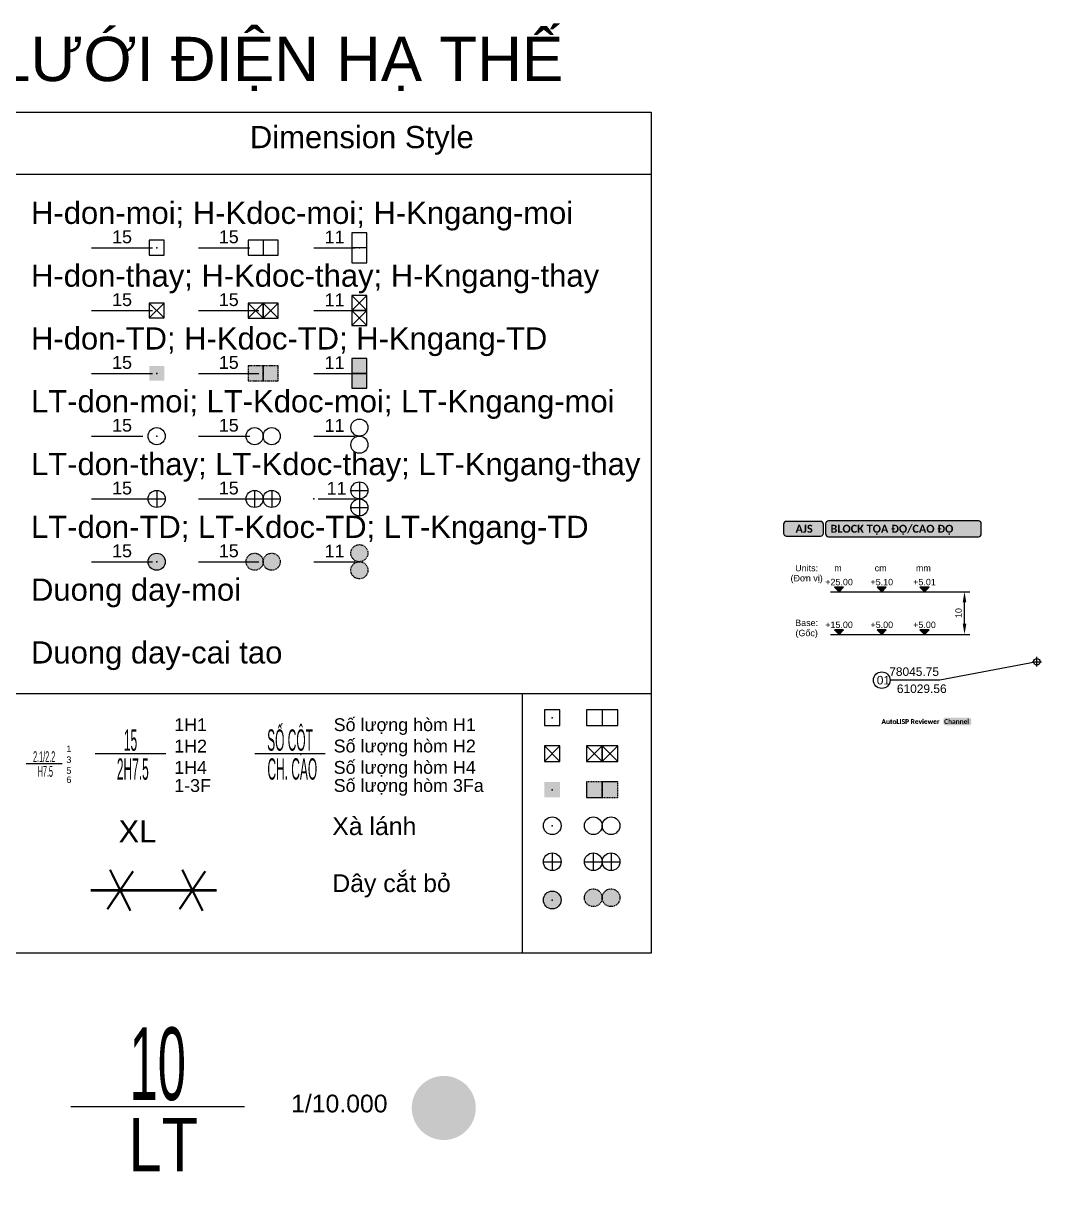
# Model space of a CAD drawing. Header units: feet. Extents: x 74374 to 92081, y 43964 to 65389.
# Drawn here: x 77808.5 to 78046.9, y 60905 to 61179 of the extents above; entities that cross this region are included whole.
import ezdxf
from ezdxf.enums import TextEntityAlignment as Align

# ---------------------------------------------------------------- set-up
doc = ezdxf.new("R2010")
doc.units = ezdxf.units.FT
doc.header["$MEASUREMENT"] = 0
doc.set_wipeout_variables(frame=1)
doc.linetypes.add('ACAD_ISO02W100', pattern=[15, 12, -3])
doc.linetypes.add('DASHED2', pattern=[0.375, 0.25, -0.125])
for name, color, linetype in [('Border', 6, 'Continuous'), ('CDien', 2, 'Continuous'), ('DZ-HaApCu', 1, 'Continuous'), ('Ha ap - cai tao', 1, 'DASHED2'), ('Ha ap - XD Moi', 6, 'Continuous'), ('Ha The Moi', 1, 'Continuous'), ('Layer 11', 7, 'Continuous'), ('Note', 4, 'Continuous'), ('Number', 4, 'Continuous'), ('So cto', 6, 'Continuous'), ('STT', 4, 'Continuous')]:
    doc.layers.add(name, color=color, linetype=linetype)
doc.layers.add('Level 16', color=18, linetype='Continuous', lineweight=0)
doc.layers.add('Level 16 (Construction)', color=18, linetype='Continuous', lineweight=0)
doc.styles.add('2', font='VnArialH.TTF')
doc.styles.add('Arial 3', font='VnArial.TTF', dxfattribs={"height": 3})
doc.styles.add('MtXpl_Calibri', font='calibrib.ttf')
doc.styles.add('Note_COT', font='VnArialH.TTF')
doc.styles.get("Standard").update_dxf_attribs({"font": 'arial.ttf'})
doc.styles.add('TENCOT', font='VnArialH.TTF')
doc.dimstyles.new('ISO-25', dxfattribs={"dimtxt": 2.5, "dimasz": 2.5, "dimexe": 1.25, "dimexo": 0.625, "dimtad": 1, "dimtxsty": 'Standard', "dimcen": 2.5, "dimadec": 0, "dimazin": 0, "dimtfac": 1, "dimtmove": 0, "dimatfit": 3, "dimfxl": 1, "dimarcsym": 0})

# ---------------------------------------------------------------- blocks, each defined once
blk = doc.blocks.new('H-don-moi')
at = {"layer": 'DZ-HaApCu'}
for p, q in [((1.75, 1.75), (-1.75, 1.75)), ((-1.75, 1.75), (-1.75, -1.75)), ((1.75, -1.75), (1.75, 1.75)), ((-1.75, -1.75), (1.75, -1.75))]:
    blk.add_line(p, q, dxfattribs=at)
blk.add_point((0, 0), dxfattribs=at)
blk = doc.blocks.new('H-Kdoc-moi')
at = {"layer": 'DZ-HaApCu'}
for p, q in [((0, 1.75), (-3.5, 1.75)), ((-3.5, 1.75), (-3.5, -1.75)), ((3.5, 1.75), (0, 1.75)), ((0, 1.75), (0, -1.75)), ((3.5, -1.75), (3.5, 1.75)), ((-3.5, -1.75), (0, -1.75)), ((0, -1.75), (3.5, -1.75))]:
    blk.add_line(p, q, dxfattribs=at)
blk = doc.blocks.new('H-don-thay')
at = {"layer": 'Ha ap - cai tao', "linetype": 'ByBlock'}
blk.add_lwpolyline([(-1.75, -1.74), (1.75, -1.74), (1.75, 1.76), (-1.75, 1.76)], close=True, dxfattribs=at)
for points in [[(-1.75, 1.76), (1.75, -1.74)], [(-1.75, -1.74), (1.75, 1.76)]]:
    blk.add_lwpolyline(points, dxfattribs=at)
blk.add_circle((0, 0.01), 0.00627, dxfattribs=at)
blk = doc.blocks.new('H-don-TD')
at = {"layer": 'Ha ap - cai tao'}
blk.add_hatch(color=256, dxfattribs=at).paths.add_polyline_path([(-1.75, 1.75), (-1.75, -1.75), (1.75, -1.75), (1.75, 1.75)])
at = {"layer": 'Ha ap - XD Moi'}
blk.add_point((0, 0), dxfattribs=at)
blk = doc.blocks.new('H-Kdoc-thay')
at = {"layer": 'Ha ap - cai tao', "linetype": 'ByBlock'}
for points in [[(0, -1.75), (0, 1.75), (-3.5, 1.75), (-3.5, -1.75)], [(-3.5, -1.75), (0, -1.75), (0, 1.75), (-3.5, 1.75)], [(3.5, -1.75), (3.5, 1.75), (0, 1.75), (0, -1.75)], [(3.5, -1.75), (3.5, 1.75), (0, 1.75), (0, -1.75)], [(0, -1.75), (3.5, -1.75), (3.5, 1.75), (0, 1.75)]]:
    blk.add_lwpolyline(points, close=True, dxfattribs=at)
for points in [[(-3.5, 1.75), (0, -1.75)], [(-3.5, -1.75), (0, 1.75)], [(0, 1.75), (3.5, -1.75)], [(0, -1.75), (3.5, 1.75)]]:
    blk.add_lwpolyline(points, dxfattribs=at)
for centre in [(-1.75, 0), (-1.75, 0), (1.75, 0), (1.75, 0), (1.75, 0)]:
    blk.add_circle(centre, 0.00627, dxfattribs=at)
blk = doc.blocks.new('H-Kdoc-TD')
at = {"layer": 'Ha ap - cai tao'}
h = blk.add_hatch(color=256, dxfattribs=at)
edge = h.paths.add_edge_path()
edge.add_line((-1.8, 4.2), (1.7, 4.2))
edge = h.paths.add_edge_path()
edge.add_line((1.7, 4.2), (1.7, 7.7))
edge = h.paths.add_edge_path()
edge.add_line((1.7, 7.7), (-1.8, 7.7))
edge = h.paths.add_edge_path()
edge.add_line((-1.8, 7.7), (-1.8, 4.2))
h.paths.add_polyline_path([(0, 1.75), (0, -1.75)], flags=17)
h.paths.add_polyline_path([(0, 1.75), (0, -1.75), (3.5, -1.75), (3.5, 1.75)], flags=17)
h.paths.add_polyline_path([(3.5, 1.75), (0, 1.75), (0, -1.75), (3.5, -1.75)])
edge = h.paths.add_edge_path()
edge.add_line((-3.5, 1.75), (-3.5, -1.75))
edge.add_line((0, 1.75), (-3.5, 1.75))
edge.add_line((-3.5, -1.75), (0, -1.75))
h = blk.add_hatch(color=256, dxfattribs=at)
h.paths.add_polyline_path([(-3.5, -1.75), (0, -1.75), (0, 1.75), (-3.5, 1.75)])
h.paths.add_polyline_path([(0, -1.75), (3.5, -1.75), (3.5, 1.75), (0, 1.75)])
for p, q in [((0, 1.75), (-3.5, 1.75)), ((-3.5, 1.75), (-3.5, -1.75)), ((0, -1.75), (0, 1.75)), ((3.5, 1.75), (0, 1.75)), ((0, 1.75), (0, -1.75)), ((3.5, -1.75), (3.5, 1.75)), ((-3.5, -1.75), (0, -1.75)), ((0, -1.75), (3.5, -1.75))]:
    blk.add_line(p, q, dxfattribs=at)
blk.add_point((0, 0), dxfattribs=at)
blk = doc.blocks.new('LT-don-moi')
at = {"layer": 'DZ-HaApCu', "linetype": 'Continuous'}
blk.add_circle((0, 0), 2, dxfattribs=at)
at = {"layer": 'Ha ap - cai tao', "linetype": 'Continuous'}
blk.add_point((0, 0), dxfattribs=at)
blk = doc.blocks.new('LT-Kdoc-moi')
at = {"layer": 'DZ-HaApCu'}
for centre in [(-2, 0), (2, 0)]:
    blk.add_circle(centre, 2, dxfattribs=at)
blk.add_point((0, 0), dxfattribs=at)
blk = doc.blocks.new('LT-don-thay')
at = {"layer": 'Ha ap - cai tao', "linetype": 'ByBlock'}
for points in [[(-2, 0), (2, 0)], [(0, 2), (0, -2)]]:
    blk.add_lwpolyline(points, dxfattribs=at)
blk.add_circle((0, 0), 2, dxfattribs=at)
blk.add_circle((0, 0), 2, dxfattribs=at)
blk.add_point((0, 0), dxfattribs=at)
blk = doc.blocks.new('LT-Kdoc-thay')
at = {"layer": 'Ha ap - cai tao', "linetype": 'ByBlock'}
for points in [[(-4, 0), (0, 0)], [(-2, 2), (-2, -2)], [(0, 0), (4, 0)], [(2, 2), (2, -2)]]:
    blk.add_lwpolyline(points, dxfattribs=at)
for centre in [(-2, 0), (-2, 0), (-2, 0), (2, 0), (2, 0), (2, 0)]:
    blk.add_circle(centre, 2, dxfattribs=at)
for p in [(-2, 0), (2, 0)]:
    blk.add_point(p, dxfattribs=at)
at = {"layer": 'Ha ap - cai tao'}
blk.add_point((0, 0), dxfattribs=at)
blk = doc.blocks.new('LT-Kdoc-TD')
at = {"layer": 'Ha ap - cai tao'}
for points in [[(-2.92, 1.77, 1), (-1.08, -1.77, 1)], [(1.08, 1.77, 1), (2.92, -1.77, 1)]]:
    blk.add_hatch(color=256, dxfattribs=at).paths.add_polyline_path(points)
for centre in [(-2, 0), (2, 0)]:
    blk.add_circle(centre, 2, dxfattribs=at)
blk.add_point((0, 0), dxfattribs=at)
blk = doc.blocks.new('Cat bo day')
at = {"layer": 'Ha ap - cai tao', "linetype": 'ByBlock', "const_width": 0.5}
for points in [[(2.9, 4.29), (-2.9, -4.29)], [(-2.3, 4.64), (2.3, -4.64)]]:
    blk.add_lwpolyline(points, dxfattribs=at)
blk = doc.blocks.new('Block name')
at = {"layer": 'So cto'}
for tag, p in [('H1', (10.22, 5.21)), ('H2', (10.22, 0.21)), ('H3', (10.22, -4.79))]:
    blk.add_attdef(tag, p, '', height=3, dxfattribs=at)
blk.add_wipeout([(8.26, -0.03), (8.24, -0.55), (8.19, -1.07), (8.11, -1.58), (8, -2.09), (7.85, -2.58), (7.68, -3.07), (7.47, -3.55), (7.23, -4.01), (6.97, -4.46), (6.68, -4.89), (6.36, -5.3), (6.02, -5.69), (5.65, -6.05), (5.26, -6.39), (4.85, -6.71), (4.42, -7), (3.98, -7.27), (3.52, -7.5), (3.04, -7.71), (2.55, -7.89), (2.05, -8.03), (1.55, -8.14), (1.03, -8.22), (0.52, -8.27), (0, -8.29), (-0.52, -8.27), (-1.03, -8.22), (-1.55, -8.14), (-2.05, -8.03), (-2.55, -7.89), (-3.04, -7.71), (-3.52, -7.5), (-3.98, -7.27), (-4.42, -7), (-4.85, -6.71), (-5.26, -6.39), (-5.65, -6.05), (-6.02, -5.69), (-6.36, -5.3), (-6.68, -4.89), (-6.97, -4.46), (-7.23, -4.01), (-7.47, -3.55), (-7.68, -3.07), (-7.85, -2.58), (-8, -2.09), (-8.11, -1.58), (-8.19, -1.07), (-8.24, -0.55), (-8.26, -0.03), (-8.24, 0.48), (-8.19, 1), (-8.11, 1.51), (-8, 2.02), (-7.85, 2.52), (-7.68, 3.01), (-7.47, 3.48), (-7.23, 3.94), (-6.97, 4.39), (-6.68, 4.82), (-6.36, 5.23), (-6.02, 5.62), (-5.65, 5.98), (-5.26, 6.33), (-4.85, 6.65), (-4.42, 6.94), (-3.98, 7.2), (-3.52, 7.44), (-3.04, 7.64), (-2.55, 7.82), (-2.05, 7.96), (-1.55, 8.08), (-1.03, 8.16), (-0.52, 8.21), (0, 8.22), (0.52, 8.21), (1.03, 8.16), (1.55, 8.08), (2.05, 7.96), (2.55, 7.82), (3.04, 7.64), (3.52, 7.44), (3.98, 7.2), (4.42, 6.94), (4.85, 6.65), (5.26, 6.33), (5.65, 5.98), (6.02, 5.62), (6.36, 5.23), (6.68, 4.82), (6.97, 4.39), (7.23, 3.94), (7.47, 3.48), (7.68, 3.01), (7.85, 2.52), (8, 2.02), (8.11, 1.51), (8.19, 1), (8.24, 0.48)]).dxf.layer = 'STT'
at = {"layer": 'STT'}
blk.add_lwpolyline([(-8.26, 0), (8.26, 0)], dxfattribs=at)
at = {"layer": 'STT', "style": 'Note_COT', "width": 0.4}
for tag, p in [('Number', (0.01, 0.6)), ('HEIGHT', (0.54, -6.17))]:
    blk.add_attdef(tag, text='', height=5, dxfattribs=at).set_placement(p, align=Align.CENTER)
blk = doc.blocks.new('H-Kngang-moi')
at = {"layer": 'DZ-HaApCu', "linetype": 'ByBlock', "lineweight": -2}
for p, q in [((-1.75, 3.5), (-1.75, 0)), ((1.75, 3.5), (-1.75, 3.5)), ((1.75, 0), (1.75, 3.5)), ((-1.75, 0), (-1.75, -3.5)), ((1.75, 0), (-1.75, 0)), ((1.75, -3.5), (1.75, 0)), ((-1.75, -3.5), (1.75, -3.5))]:
    blk.add_line(p, q, dxfattribs=at)
at = {"layer": 'DZ-HaApCu'}
blk.add_point((0, 0), dxfattribs=at)
blk = doc.blocks.new('H-Kngang-thay')
at = {"layer": 'Ha ap - cai tao', "linetype": 'ByBlock'}
for points in [[(-1.75, 0), (1.75, 0), (1.75, 3.5), (-1.75, 3.5)], [(-1.75, 0), (1.75, 0), (1.75, 3.5), (-1.75, 3.5)], [(-1.75, -3.5), (1.75, -3.5), (1.75, 0), (-1.75, 0)], [(-1.75, -3.5), (1.75, -3.5), (1.75, 0), (-1.75, 0)]]:
    blk.add_lwpolyline(points, close=True, dxfattribs=at)
for points in [[(-1.75, 3.5), (1.75, 0)], [(-1.75, 0), (1.75, 3.5)], [(-1.75, 0), (1.75, -3.5)], [(-1.75, -3.5), (1.75, 0)]]:
    blk.add_lwpolyline(points, dxfattribs=at)
for centre in [(0, 1.75), (0, 1.75), (0, -1.75)]:
    blk.add_circle(centre, 0.00627, dxfattribs=at)
blk = doc.blocks.new('H-Kngang-TD')
at = {"layer": 'Ha ap - cai tao'}
h = blk.add_hatch(color=256, dxfattribs=at)
edge = h.paths.add_edge_path()
edge.add_line((4.2, 1.8), (4.2, -1.7))
edge = h.paths.add_edge_path()
edge.add_line((4.2, -1.7), (7.7, -1.7))
edge = h.paths.add_edge_path()
edge.add_line((7.7, -1.7), (7.7, 1.8))
edge = h.paths.add_edge_path()
edge.add_line((7.7, 1.8), (4.2, 1.8))
h.paths.add_polyline_path([(1.75, 0), (-1.75, 0)], flags=17)
h.paths.add_polyline_path([(1.75, 0), (-1.75, 0), (-1.75, -3.5), (1.75, -3.5)], flags=17)
h.paths.add_polyline_path([(1.75, -3.5), (1.75, 0), (-1.75, 0), (-1.75, -3.5)])
edge = h.paths.add_edge_path()
edge.add_line((1.75, 3.5), (-1.75, 3.5))
edge.add_line((1.75, 0), (1.75, 3.5))
edge.add_line((-1.75, 3.5), (-1.75, 0))
h = blk.add_hatch(color=256, dxfattribs=at)
h.paths.add_polyline_path([(-1.75, 3.5), (-1.75, 0), (1.75, 0), (1.75, 3.5)])
h.paths.add_polyline_path([(-1.75, 0), (-1.75, -3.5), (1.75, -3.5), (1.75, 0)])
at = {"layer": 'Ha ap - cai tao', "linetype": 'ByBlock', "lineweight": -2}
for p, q in [((-1.75, 3.5), (-1.75, 0)), ((1.75, 3.5), (-1.75, 3.5)), ((1.75, 0), (1.75, 3.5)), ((-1.75, 0), (1.75, 0)), ((-1.75, 0), (-1.75, -3.5)), ((1.75, 0), (-1.75, 0)), ((1.75, -3.5), (1.75, 0)), ((-1.75, -3.5), (1.75, -3.5))]:
    blk.add_line(p, q, dxfattribs=at)
at = {"layer": 'Ha ap - cai tao'}
blk.add_point((0, 0), dxfattribs=at)
blk = doc.blocks.new('LT-Kngang-moi')
at = {"layer": 'DZ-HaApCu'}
for centre in [(0, 2), (0, -2)]:
    blk.add_circle(centre, 2, dxfattribs=at)
blk.add_point((0, 0), dxfattribs=at)
blk = doc.blocks.new('point')
at = {"layer": 'Ha The Moi'}
blk.add_point((0, 0), dxfattribs=at)
blk = doc.blocks.new('LT-Kngang-thay')
at = {"layer": 'Ha ap - cai tao', "linetype": 'ByBlock'}
for points in [[(0, 4), (0, 0)], [(-2, 2), (2, 2)], [(0, 0), (0, -4)], [(-2, -2), (2, -2)]]:
    blk.add_lwpolyline(points, dxfattribs=at)
for centre in [(0, 2), (0, 2), (0, 2), (0, -2)]:
    blk.add_circle(centre, 2, dxfattribs=at)
at = {"layer": 'Ha ap - cai tao'}
blk.add_circle((0, -2), 2, dxfattribs=at)
blk.add_circle((0, -2), 2, dxfattribs=at)
at = {"layer": 'Ha ap - cai tao', "linetype": 'ByBlock'}
for p in [(0, 2), (0, -2)]:
    blk.add_point(p, dxfattribs=at)
at = {"layer": 'Ha ap - cai tao'}
blk.add_point((0, 0), dxfattribs=at)
blk = doc.blocks.new('LT-Kngang-TD')
at = {"layer": 'Ha ap - cai tao'}
for points in [[(-1.77, 1.08, 1), (1.77, 2.92, 1)], [(-1.77, -2.92, 1), (1.77, -1.08, 1)]]:
    blk.add_hatch(color=256, dxfattribs=at).paths.add_polyline_path(points)
for centre in [(0, 2), (0, -2)]:
    blk.add_circle(centre, 2, dxfattribs=at)
blk.add_point((0, 0), dxfattribs=at)
blk = doc.blocks.new('LT-don-TD')
at = {"layer": 'Ha ap - cai tao'}
blk.add_hatch(color=256, dxfattribs=at).paths.add_polyline_path([(-1.77, -0.92, 1), (1.77, 0.92, 1)])
at = {"layer": 'Ha ap - cai tao', "linetype": 'Continuous'}
blk.add_circle((0, 0), 2, dxfattribs=at)
at = {"layer": 'Ha ap - cai tao'}
blk.add_point((0, 0), dxfattribs=at)
blk = doc.blocks.new('SoTT')
at = {"color": 150}
blk.add_wipeout([(8.26, -0.03), (8.24, -0.55), (8.19, -1.07), (8.11, -1.58), (8, -2.09), (7.85, -2.58), (7.68, -3.07), (7.47, -3.55), (7.23, -4.01), (6.97, -4.46), (6.68, -4.89), (6.36, -5.3), (6.02, -5.69), (5.65, -6.05), (5.26, -6.39), (4.85, -6.71), (4.42, -7), (3.98, -7.27), (3.52, -7.5), (3.04, -7.71), (2.55, -7.89), (2.05, -8.03), (1.55, -8.14), (1.03, -8.22), (0.52, -8.27), (0, -8.29), (-0.52, -8.27), (-1.03, -8.22), (-1.55, -8.14), (-2.05, -8.03), (-2.55, -7.89), (-3.04, -7.71), (-3.52, -7.5), (-3.98, -7.27), (-4.42, -7), (-4.85, -6.71), (-5.26, -6.39), (-5.65, -6.05), (-6.02, -5.69), (-6.36, -5.3), (-6.68, -4.89), (-6.97, -4.46), (-7.23, -4.01), (-7.47, -3.55), (-7.68, -3.07), (-7.85, -2.58), (-8, -2.09), (-8.11, -1.58), (-8.19, -1.07), (-8.24, -0.55), (-8.26, -0.03), (-8.24, 0.48), (-8.19, 1), (-8.11, 1.51), (-8, 2.02), (-7.85, 2.52), (-7.68, 3.01), (-7.47, 3.48), (-7.23, 3.94), (-6.97, 4.39), (-6.68, 4.82), (-6.36, 5.23), (-6.02, 5.62), (-5.65, 5.98), (-5.26, 6.33), (-4.85, 6.65), (-4.42, 6.94), (-3.98, 7.2), (-3.52, 7.44), (-3.04, 7.64), (-2.55, 7.82), (-2.05, 7.96), (-1.55, 8.08), (-1.03, 8.16), (-0.52, 8.21), (0, 8.22), (0.52, 8.21), (1.03, 8.16), (1.55, 8.08), (2.05, 7.96), (2.55, 7.82), (3.04, 7.64), (3.52, 7.44), (3.98, 7.2), (4.42, 6.94), (4.85, 6.65), (5.26, 6.33), (5.65, 5.98), (6.02, 5.62), (6.36, 5.23), (6.68, 4.82), (6.97, 4.39), (7.23, 3.94), (7.47, 3.48), (7.68, 3.01), (7.85, 2.52), (8, 2.02), (8.11, 1.51), (8.19, 1), (8.24, 0.48)], dxfattribs=at).dxf.layer = 'Number'
at = {"layer": 'Number', "color": 150}
blk.add_lwpolyline([(-8.26, 0), (8.26, 0)], dxfattribs=at)
at = {"layer": 'Number', "color": 150, "style": 'TENCOT', "width": 0.4}
for tag, p in [('Number', (0.01, 0.6)), ('HEIGHT', (0.54, -6.17))]:
    blk.add_attdef(tag, text='', height=5, dxfattribs=at).set_placement(p, align=Align.CENTER)
blk = doc.blocks.new('*U111')
at = {"color": 0, "linetype": 'Continuous'}
for p, q in [((-1.11, 0), (1.11, 0)), ((0, -1.11), (0, 1.11))]:
    blk.add_line(p, q, dxfattribs=at)
blk.add_circle((0, 0), 0.765, dxfattribs=at)
for tag, p in [('X', (-29.72, -3.32)), ('Y', (-29.72, -7.32))]:
    blk.add_attdef(tag, p, '', height=2, dxfattribs=at)
blk.add_wipeout([(-38.25, -4.01), (-38.06, -3.43), (-37.7, -2.93), (-37.2, -2.57), (-36.62, -2.38), (-36, -2.38), (-35.41, -2.57), (-34.92, -2.93), (-34.55, -3.43), (-34.36, -4.01), (-34.36, -4.63), (-34.55, -5.22), (-34.92, -5.71), (-35.41, -6.08), (-36, -6.27), (-36.62, -6.27), (-37.2, -6.08), (-37.7, -5.71), (-38.06, -5.22), (-38.25, -4.63)], dxfattribs=at)
at = {"color": 0, "linetype": 'Continuous', "flags": 128}
blk.add_lwpolyline([(0, 0), (0, 0), (-22.74, -4.32), (-34.36, -4.32)], dxfattribs=at)
at = {"color": 0, "linetype": 'Continuous'}
blk.add_circle((-36.31, -4.32), 1.95, dxfattribs=at)
blk.add_attdef('N', text='', height=2, dxfattribs=at).set_placement((-35.91, -4.32), align=Align.MIDDLE_CENTER)
blk = doc.blocks.new('*U110')
h = blk.add_hatch(color=256)
h.dxf.hatch_style = 1
h.paths.add_polyline_path([(-1.06, 1.06), (0, 0), (1.06, 1.06)])
for p, q in [((-2, 0), (2, 0)), ((0, 0), (-1.06, 1.06)), ((1.06, 1.06), (-1.06, 1.06)), ((0, 0), (1.06, 1.06))]:
    blk.add_line(p, q)
blk.add_attdef('ELV', text='', height=1.5).set_placement((0, 1.06), align=Align.BOTTOM_CENTER)
blk = doc.blocks.new('*D112')
at = {"color": 0, "lineweight": -2, "transparency": 16777216}
for p, q in [((77998.08, 61045.95), (78030.07, 61045.95)), ((78028.82, 61038.45), (78028.82, 61043.45)), ((77998.08, 61035.95), (78030.07, 61035.95))]:
    blk.add_line(p, q, dxfattribs=at)
at = {"color": 0, "transparency": 16777216}
for points in [[(78028.4, 61043.45), (78029.24, 61043.45), (78028.82, 61045.95)], [(78028.4, 61038.45), (78029.24, 61038.45), (78028.82, 61035.95)]]:
    blk.add_solid(points, dxfattribs=at)
at = {"layer": 'DEFPOINTS', "color": 0, "transparency": 16777216}
for p in [(77997.45, 61045.95), (78028.82, 61045.95), (77997.45, 61035.95)]:
    blk.add_point(p, dxfattribs=at)
at = {"color": 0, "transparency": 16777216, "insert": (78027.43, 61040.95), "char_height": 2.5, "attachment_point": 5, "rotation": 90}
blk.add_mtext('{\\H0.6x;10}', dxfattribs=at)
blk = doc.blocks.new('CD')
at = {"layer": 'Level 16 (Construction)', "linetype": 'Continuous', "lineweight": 0}
h = blk.add_hatch(color=1, dxfattribs=at)
edge = h.paths.add_edge_path()
edge.add_arc((0, 0), 7.5, 0, 360)

msp = doc.modelspace()

# ---------------------------------------------------------------- hatches: boundary and pattern name
at = {"layer": 'Layer 11', "true_color": 0x136734}
h = msp.add_hatch(color=116, dxfattribs=at)
h.dxf.hatch_style = 2
edge = h.paths.add_edge_path()
edge.add_spline(control_points=[(77995.13693, 61058.96002), (77995.13693, 61058.96002), (77987.14682, 61058.96002), (77987.14682, 61058.96002), (77986.7719, 61058.96002), (77986.46515, 61059.26678), (77986.46515, 61059.6417), (77986.46515, 61059.6417), (77986.46515, 61061.72909), (77986.46515, 61061.72909), (77986.46515, 61062.10401), (77986.7719, 61062.41076), (77987.14682, 61062.41076), (77987.14682, 61062.41076), (77995.13693, 61062.41076), (77995.13693, 61062.41076), (77995.51185, 61062.41076), (77995.8186, 61062.10401), (77995.8186, 61061.72909), (77995.8186, 61061.72909), (77995.8186, 61059.6417), (77995.8186, 61059.6417), (77995.8186, 61059.26678), (77995.51185, 61058.96002), (77995.13693, 61058.96002)], knot_values=[0, 0, 0, 0, 1, 1, 1, 2, 2, 2, 3, 3, 3, 4, 4, 4, 5, 5, 5, 6, 6, 6, 7, 7, 7, 8, 8, 8, 8], degree=3, periodic=0)
at = {"layer": 'Layer 11'}
h = msp.add_hatch(color=1, dxfattribs=at)
h.dxf.hatch_style = 2
edge = h.paths.add_edge_path()
edge.add_spline(control_points=[(78032.07506, 61058.82562), (78032.07506, 61058.82562), (77996.97769, 61058.82562), (77996.97769, 61058.82562), (77996.60277, 61058.82562), (77996.29602, 61059.13237), (77996.29602, 61059.50729), (77996.29602, 61059.50729), (77996.29602, 61061.86278), (77996.29602, 61061.86278), (77996.29602, 61062.2377), (77996.60277, 61062.54445), (77996.97769, 61062.54445), (77996.97769, 61062.54445), (78032.07506, 61062.54445), (78032.07506, 61062.54445), (78032.44998, 61062.54445), (78032.75673, 61062.2377), (78032.75673, 61061.86278), (78032.75673, 61061.86278), (78032.75673, 61059.50729), (78032.75673, 61059.50729), (78032.75673, 61059.13237), (78032.44998, 61058.82562), (78032.07506, 61058.82562)], knot_values=[0, 0, 0, 0, 1, 1, 1, 2, 2, 2, 3, 3, 3, 4, 4, 4, 5, 5, 5, 6, 6, 6, 7, 7, 7, 8, 8, 8, 8], degree=3, periodic=0)
at = {"layer": 'Layer 11', "true_color": 0xff0000}
h = msp.add_hatch(color=1, dxfattribs=at)
h.dxf.hatch_style = 2
edge = h.paths.add_edge_path()
edge.add_spline(control_points=[(78029.93043, 61014.68207), (78029.93043, 61014.68207), (78024.28882, 61014.68207), (78024.28882, 61014.68207), (78024.06167, 61014.68207), (78023.87583, 61014.86791), (78023.87583, 61015.09505), (78023.87583, 61015.09505), (78023.87583, 61016.03915), (78023.87583, 61016.03915), (78023.87583, 61016.2663), (78024.06167, 61016.45214), (78024.28882, 61016.45214), (78024.28882, 61016.45214), (78029.93043, 61016.45214), (78029.93043, 61016.45214), (78030.15757, 61016.45214), (78030.34341, 61016.2663), (78030.34341, 61016.03915), (78030.34341, 61016.03915), (78030.34341, 61015.09505), (78030.34341, 61015.09505), (78030.34341, 61014.86791), (78030.15757, 61014.68207), (78029.93043, 61014.68207)], knot_values=[0, 0, 0, 0, 1, 1, 1, 2, 2, 2, 3, 3, 3, 4, 4, 4, 5, 5, 5, 6, 6, 6, 7, 7, 7, 8, 8, 8, 8], degree=3, periodic=0)
at = {"layer": 'Layer 11'}
h = msp.add_hatch(color=8, dxfattribs=at)
h.dxf.hatch_style = 2
edge = h.paths.add_edge_path()
edge.add_spline(control_points=[(78029.96543, 61014.63997), (78029.96543, 61014.63997), (78024.32382, 61014.63997), (78024.32382, 61014.63997), (78024.09668, 61014.63997), (78023.91083, 61014.82582), (78023.91083, 61015.05296), (78023.91083, 61015.05296), (78023.91083, 61015.99706), (78023.91083, 61015.99706), (78023.91083, 61016.2242), (78024.09668, 61016.41005), (78024.32382, 61016.41005), (78024.32382, 61016.41005), (78029.96543, 61016.41005), (78029.96543, 61016.41005), (78030.19257, 61016.41005), (78030.37842, 61016.2242), (78030.37842, 61015.99706), (78030.37842, 61015.99706), (78030.37842, 61015.05296), (78030.37842, 61015.05296), (78030.37842, 61014.82582), (78030.19257, 61014.63997), (78029.96543, 61014.63997)], knot_values=[0, 0, 0, 0, 1, 1, 1, 2, 2, 2, 3, 3, 3, 4, 4, 4, 5, 5, 5, 6, 6, 6, 7, 7, 7, 8, 8, 8, 8], degree=3, periodic=0)

# ---------------------------------------------------------------- linework, layer by layer
for points in [[(77995.13693, 61058.96002), (77995.13693, 61058.96002), (77987.14682, 61058.96002), (77987.14682, 61058.96002), (77986.7719, 61058.96002), (77986.46515, 61059.26678), (77986.46515, 61059.6417), (77986.46515, 61059.6417), (77986.46515, 61061.72909), (77986.46515, 61061.72909), (77986.46515, 61062.10401), (77986.7719, 61062.41076), (77987.14682, 61062.41076), (77987.14682, 61062.41076), (77995.13693, 61062.41076), (77995.13693, 61062.41076), (77995.51185, 61062.41076), (77995.8186, 61062.10401), (77995.8186, 61061.72909), (77995.8186, 61061.72909), (77995.8186, 61059.6417), (77995.8186, 61059.6417), (77995.8186, 61059.26678), (77995.51185, 61058.96002), (77995.13693, 61058.96002)], [(78032.07506, 61058.82562), (78032.07506, 61058.82562), (77996.97769, 61058.82562), (77996.97769, 61058.82562), (77996.60277, 61058.82562), (77996.29602, 61059.13237), (77996.29602, 61059.50729), (77996.29602, 61059.50729), (77996.29602, 61061.86278), (77996.29602, 61061.86278), (77996.29602, 61062.2377), (77996.60277, 61062.54445), (77996.97769, 61062.54445), (77996.97769, 61062.54445), (78032.07506, 61062.54445), (78032.07506, 61062.54445), (78032.44998, 61062.54445), (78032.75673, 61062.2377), (78032.75673, 61061.86278), (78032.75673, 61061.86278), (78032.75673, 61059.50729), (78032.75673, 61059.50729), (78032.75673, 61059.13237), (78032.44998, 61058.82562), (78032.07506, 61058.82562)]]:
    msp.add_open_spline(points, degree=3, knots=[0, 0, 0, 0, 1, 1, 1, 2, 2, 2, 3, 3, 3, 4, 4, 4, 5, 5, 5, 6, 6, 6, 7, 7, 7, 8, 8, 8, 8])
at = {"layer": 'Border'}
for p, q in [((77574.33281, 61143.68572), (77955.4662, 61143.68572)), ((77574.33281, 61022.09088), (77955.4662, 61022.09088)), ((77925.26145, 61022.09088), (77925.26145, 60961.31059))]:
    msp.add_line(p, q, dxfattribs=at)
msp.add_lwpolyline([(77574.33281, 61158.26726), (77955.4662, 61158.26726), (77955.4662, 60961.31059), (77574.33281, 60961.31059)], close=True, dxfattribs=at)
at = {"layer": 'DZ-HaApCu'}
for p, q in [((77824.51682, 61126.48806), (77838.74028, 61126.48806)), ((77824.51682, 61111.78336), (77838.74028, 61111.78336)), ((77849.54373, 61111.78336), (77863.65921, 61111.78336)), ((77876.53808, 61111.78336), (77886.17943, 61111.78336)), ((77824.51682, 61097.07867), (77838.74028, 61097.07867)), ((77849.54373, 61097.07867), (77863.65921, 61097.07867)), ((77876.53808, 61097.07867), (77886.17943, 61097.07867)), ((77824.51682, 61067.66927), (77838.74028, 61067.66927)), ((77849.54373, 61067.66927), (77863.65921, 61067.66927)), ((77877.53808, 61067.66927), (77886.17943, 61067.66927)), ((77824.51682, 61052.96458), (77838.74028, 61052.96458)), ((77849.54373, 61052.96458), (77863.65921, 61052.96458)), ((77876.53808, 61052.96458), (77886.17943, 61052.96458))]:
    msp.add_line(p, q, dxfattribs=at)
at = {"layer": 'DZ-HaApCu', "linetype": 'ACAD_ISO02W100'}
for p, q in [((77849.54373, 61126.48806), (77863.65921, 61126.48806)), ((77876.53808, 61126.48806), (77886.17943, 61126.48806)), ((77824.51682, 61082.37397), (77838.74028, 61082.37397)), ((77849.54373, 61082.37397), (77863.65921, 61082.37397)), ((77876.53808, 61082.37397), (77886.17943, 61082.37397))]:
    msp.add_line(p, q, dxfattribs=at)
at = {"layer": 'Ha ap - cai tao', "linetype": 'ByBlock', "const_width": 0.62274}
msp.add_lwpolyline([(77824.26428, 60976.04963), (77853.74826, 60976.04963)], dxfattribs=at)

# ---------------------------------------------------------------- block references
at = {"color": 2}
for p, values in [((77999.45475, 61045.94907), {'ELV': '+25.00'}), ((78009.45475, 61045.94907), {'ELV': '+5.10'}), ((78019.45475, 61045.94907), {'ELV': '+5.01'}), ((77999.45475, 61035.94907), {'ELV': '+15.00'}), ((78009.45475, 61035.94907), {'ELV': '+5.00'}), ((78019.45475, 61035.94907), {'ELV': '+5.00'})]:
    msp.add_blockref('*U110', p, dxfattribs=at).add_auto_attribs(values)
at = {"color": 0, "linetype": 'Continuous'}
ref = msp.add_blockref('*U111', (78045.75191, 61029.55664), dxfattribs=at)
ref.add_attrib('N', '01', dxfattribs={"color": 0, "linetype": 'Continuous', "height": 2}).set_placement((78009.84077, 61025.23449), align=Align.MIDDLE_CENTER)
ref.add_attrib('Y', '61029.56', (78012.9867, 61022.23449), dxfattribs={"color": 0, "linetype": 'Continuous', "height": 2})
ref.add_attrib('X', '78045.75', (78011.19953, 61026.23449), dxfattribs={"color": 0, "linetype": 'Continuous', "height": 2})
at = {"layer": 'CDien', "xscale": 1.037895620549534, "yscale": 1.037895620549534, "zscale": 1.037895620549534}
msp.add_blockref('LT-don-TD', (77932.31854, 60973.75909), dxfattribs=at)
at = {"layer": 'DZ-HaApCu'}
for name, p in [('H-Kngang-moi', (77887.17943, 61126.48806)), ('H-don-moi', (77839.74028, 61126.48806)), ('H-Kdoc-moi', (77864.65921, 61126.48806)), ('H-don-thay', (77839.74028, 61111.78336)), ('H-Kdoc-thay', (77864.65921, 61111.78336)), ('H-Kngang-thay', (77887.17943, 61111.78336)), ('H-Kdoc-TD', (77864.65921, 61097.07867)), ('H-Kngang-TD', (77887.17943, 61097.07867)), ('H-don-TD', (77839.74028, 61097.07867)), ('LT-Kngang-moi', (77887.17943, 61082.37397)), ('LT-don-moi', (77839.74028, 61082.37397)), ('LT-Kdoc-moi', (77864.65921, 61082.37397)), ('LT-don-thay', (77839.74028, 61067.66927)), ('LT-Kdoc-thay', (77864.65921, 61067.66927)), ('LT-Kngang-thay', (77887.17943, 61067.66927)), ('LT-Kngang-TD', (77887.17943, 61052.96458)), ('LT-don-TD', (77839.74028, 61052.96458)), ('LT-Kdoc-TD', (77864.65921, 61052.96458))]:
    msp.add_blockref(name, p, dxfattribs=at)
at = {"layer": 'DZ-HaApCu', "rotation": 180}
msp.add_blockref('point', (77876.53808, 61067.66927), dxfattribs=at)
at = {"layer": 'DZ-HaApCu', "xscale": 1.037895620549534, "yscale": 1.037895620549534, "zscale": 1.037895620549534}
for name, p in [('H-don-thay', (77932.31854, 61008.02012)), ('H-Kdoc-thay', (77944.01034, 61008.02012)), ('LT-don-thay', (77932.31854, 60982.71947)), ('LT-Kdoc-thay', (77944.01034, 60982.71947)), ('LT-Kdoc-TD', (77944.01034, 60974.28592))]:
    msp.add_blockref(name, p, dxfattribs=at)
at = {"layer": 'Ha ap - cai tao', "xscale": 1.037895620549534, "yscale": 1.037895620549534, "zscale": 1.037895620549534}
for name, p in [('H-Kdoc-TD', (77944.01034, 60999.58657)), ('H-don-TD', (77932.31854, 60999.58657))]:
    msp.add_blockref(name, p, dxfattribs=at)
at = {"layer": 'Ha ap - cai tao', "linetype": 'ByBlock', "xscale": 1.037895620549534, "yscale": 1.037895620549534, "zscale": 1.037895620549534}
for p in [(77831.19778, 60976.04963), (77848.09661, 60976.04963)]:
    msp.add_blockref('Cat bo day', p, dxfattribs=at)
at = {"layer": 'Ha ap - XD Moi', "xscale": 1.037895620549534, "yscale": 1.037895620549534, "zscale": 1.037895620549534}
for name, p in [('H-don-moi', (77932.31854, 61016.45366)), ('H-Kdoc-moi', (77944.01034, 61016.45366)), ('LT-don-moi', (77932.31854, 60991.15302)), ('LT-Kdoc-moi', (77944.01034, 60991.15302))]:
    msp.add_blockref(name, p, dxfattribs=at)
at = {"layer": 'Level 16', "color": 7, "linetype": 'Continuous', "lineweight": 0}
msp.add_blockref('CD', (77906.93514, 60925.06704), dxfattribs=at)
at = {"layer": 'Number'}
ref = msp.add_blockref('Block name', (77839.96415, 60925.43688), dxfattribs=dict(at, xscale=2.463377666235714, yscale=2.463377666235714, zscale=2.463377666235714))
ref.add_attrib('Number', '10', dxfattribs={"color": 150, "height": 17, "style": 'Note_COT', "width": 0.5}).set_placement((77839.98228, 60926.92458), align=Align.CENTER)
ref.add_attrib('HEIGHT', 'LT', dxfattribs={"color": 150, "height": 12.5, "style": 'Note_COT', "width": 0.8}).set_placement((77841.29445, 60910.24292), align=Align.CENTER)

# ---------------------------------------------------------------- texts
at = {"color": 1}
for s, p in [('Units:', (77991.87094, 61050.28661)), ('Base:', (77991.87094, 61037.45421))]:
    msp.add_text(s, height=1.5, dxfattribs=at).set_placement(p, align=Align.BOTTOM_CENTER)
at = {"color": 3}
for s, p in [('m', (77999.19543, 61050.28661)), ('cm', (78009.19543, 61050.28661)), ('mm', (78019.19543, 61050.28661))]:
    msp.add_text(s, height=1.5, dxfattribs=at).set_placement(p, align=Align.BOTTOM_CENTER)
at = {"color": 4}
for s, p in [('(Đơn vị)', (77991.87094, 61047.91573)), ('(Gốc)', (77991.87094, 61035.08333))]:
    msp.add_text(s, height=1.5, dxfattribs=at).set_placement(p, align=Align.BOTTOM_CENTER)
at = {"layer": 'DZ-HaApCu', "char_height": 3, "attachment_point": 5, "style": 'Arial 3'}
for s, insert in [('\\A1;15', (77831.62855, 61129.01875)), ('\\A1;15', (77856.60147, 61129.01875)), ('\\A1;11', (77881.35875, 61128.9942)), ('\\A1;15', (77831.62855, 61114.31406)), ('\\A1;15', (77856.60147, 61114.31406)), ('\\A1;11', (77881.35875, 61114.2895)), ('\\A1;15', (77831.62855, 61099.60936)), ('\\A1;15', (77856.60147, 61099.60936)), ('\\A1;11', (77881.35875, 61099.58481)), ('\\A1;15', (77831.62855, 61084.90467)), ('\\A1;15', (77856.60147, 61084.90467)), ('\\A1;11', (77881.35875, 61084.88011)), ('\\A1;15', (77831.62855, 61070.19997)), ('\\A1;15', (77856.60147, 61070.19997)), ('\\A1;11', (77881.85875, 61070.17541)), ('\\A1;15', (77831.62855, 61055.49527)), ('\\A1;15', (77856.60147, 61055.49527)), ('\\A1;11', (77881.35875, 61055.47072))]:
    msp.add_mtext(s, dxfattribs=dict(at, insert=insert))
at = {"layer": 'Layer 11', "color": 7, "style": 'MtXpl_Calibri'}
msp.add_text('AJS', height=1.853058, dxfattribs=at).set_placement((77991.27825, 61060.68539), align=Align.MIDDLE_CENTER)
msp.add_text('BLOCK TỌA ĐỘ/CAO ĐỘ', height=1.8530581, dxfattribs=at).set_placement((77997.44504, 61060.68539), align=Align.MIDDLE_LEFT)
for s, p in [('AutoLISP Reviewer', (78009.37276, 61014.98994)), ('Channel', (78024.05532, 61014.98994))]:
    msp.add_text(s, height=1.12266, dxfattribs=at).set_placement(p)
at = {"layer": 'Layer 11', "color": 8, "style": 'MtXpl_Calibri'}
msp.add_text('AutoLISP Reviewer', height=1.12266, dxfattribs=at).set_placement((78009.40776, 61014.94785))
at = {"layer": 'Note'}
for s, height, p in [('HỆ THỐNG KÝ HIỆU BẢN VẼ LƯỚI ĐIỆN HẠ THẾ', 10.3789562, (77602.3618, 61165.49987)), ('Dimension Style', 5.1894781, (77861.56394, 61149.80317)), ('H-don-moi; H-Kdoc-moi; H-Kngang-moi', 5.1894781, (77810.32784, 61132.06897)), ('H-don-thay; H-Kdoc-thay; H-Kngang-thay', 5.1894781, (77810.32784, 61117.36428)), ('H-don-TD; H-Kdoc-TD; H-Kngang-TD', 5.1894781, (77810.32784, 61102.65958)), ('LT-don-moi; LT-Kdoc-moi; LT-Kngang-moi', 5.1894781, (77810.32784, 61087.95488)), ('LT-don-thay; LT-Kdoc-thay; LT-Kngang-thay', 5.1894781, (77810.32784, 61073.25019)), ('LT-don-TD; LT-Kdoc-TD; LT-Kngang-TD', 5.1894781, (77810.32784, 61058.54549)), ('Duong day-moi', 5.1894781, (77810.32784, 61043.8408)), ('Duong day-cai tao', 5.1894781, (77810.32784, 61029.1361)), ('Xà lánh', 4.151582, (77880.84342, 60988.96513)), ('Dây cắt bỏ', 4.151582, (77880.84342, 60975.62447)), ('1/10.000', 4.151582, (77871.19705, 60924.03185))]:
    msp.add_text(s, height=height, dxfattribs=at).set_placement(p)
msp.add_text('XL', height=5.189478, dxfattribs=at).set_placement((77835.23802, 60987.24565), align=Align.CENTER)

# ---------------------------------------------------------------- dimensions: what is measured, and where the dimension line sits
at = {"color": 1}
dim = msp.add_linear_dim(base=(78028.81978, 61045.94907), p1=(77997.45475, 61035.94907), p2=(77997.45475, 61045.94907), angle=90, text='{\\H0.6x;<>}', dimstyle='ISO-25', dxfattribs=at)
dim.commit()
dim.dimension.update_dxf_attribs({"geometry": '*D112', "text_midpoint": (78027.42892, 61040.94907)})

# ---------------------------------------------------------------- next in the draw order: block references
ref = msp.add_blockref('Block name', (77833.60652, 61008.08783))
ref.add_attrib('Number', '15', dxfattribs={"layer": 'Number', "color": 150, "height": 5, "style": 'Note_COT', "width": 0.4}).set_placement((77833.61388, 61008.69175), align=Align.CENTER)
ref.add_attrib('HEIGHT', '2H7.5', dxfattribs={"layer": 'Number', "color": 150, "height": 5, "style": 'Note_COT', "width": 0.4}).set_placement((77834.14655, 61001.91989), align=Align.CENTER)
ref.add_attrib('H1', '1H1', (77843.83012, 61013.2969), dxfattribs={"layer": 'Number', "height": 3})
ref.add_attrib('H2', '1H2', (77843.83012, 61008.29686), dxfattribs={"layer": 'Number', "height": 3})
ref.add_attrib('H4', '1H4', (77843.83012, 61003.29613), dxfattribs={"layer": 'Number', "height": 3})
ref.add_attrib('3F', '1-3F', (77843.83012, 60999.06205), dxfattribs={"layer": 'Number', "height": 3})
ref = msp.add_blockref('Block name', (77870.94162, 61008.10384))
ref.add_attrib('Number', 'Sè cét', dxfattribs={"layer": 'Number', "color": 150, "height": 5, "style": '2', "width": 0.4}).set_placement((77870.94899, 61008.70777), align=Align.CENTER)
ref.add_attrib('HEIGHT', 'Ch. cao', dxfattribs={"layer": 'Number', "color": 150, "height": 5, "style": '2', "width": 0.4}).set_placement((77871.48166, 61001.9359), align=Align.CENTER)
ref.add_attrib('H1', 'Số lượng hòm H1', (77881.16522, 61013.31291), dxfattribs={"layer": 'Number', "height": 3})
ref.add_attrib('H2', 'Số lượng hòm H2', (77881.16522, 61008.31287), dxfattribs={"layer": 'Number', "height": 3})
ref.add_attrib('H4', 'Số lượng hòm H4', (77881.16522, 61003.31214), dxfattribs={"layer": 'Number', "height": 3})
ref.add_attrib('3F', 'Số lượng hòm 3Fa', (77881.16522, 60999.07806), dxfattribs={"layer": 'Number', "height": 3})
at = {"layer": 'DZ-HaApCu', "linetype": 'Continuous', "lineweight": 0}
ref = msp.add_blockref('SoTT', (77813.39877, 61005.7431), dxfattribs=dict(at, xscale=0.508, yscale=0.508, zscale=0.508))
ref.add_attrib('Number', '2.1/2.2', dxfattribs={"layer": 'Number', "color": 150, "height": 2.54, "style": 'TENCOT', "width": 0.4}).set_placement((77813.40251, 61006.0499), align=Align.CENTER)
ref.add_attrib('HEIGHT', 'H7.5', dxfattribs={"layer": 'Number', "color": 150, "height": 2.54, "style": 'TENCOT', "width": 0.4}).set_placement((77813.6731, 61002.60979), align=Align.CENTER)
ref.add_attrib('H1', '1', (77818.59235, 61008.38931), dxfattribs={"layer": 'So cto', "height": 1.524, "style": 'TENCOT'})
ref.add_attrib('H2', '3', (77818.59235, 61005.84929), dxfattribs={"layer": 'So cto', "height": 1.524, "style": 'TENCOT'})
ref.add_attrib('H4', '5', (77818.59235, 61003.30892), dxfattribs={"layer": 'So cto', "height": 1.524, "style": 'TENCOT'})
ref.add_attrib('3F', '6', (77818.59235, 61001.15801), dxfattribs={"layer": 'So cto', "height": 1.524, "style": 'TENCOT'})
ref.add_attrib('XA', '5', (77804.8725, 61008.38931), dxfattribs={"layer": 'So cto', "height": 1.524, "style": 'TENCOT'})
ref.add_attrib('KEP', '1', (77804.8725, 61005.84929), dxfattribs={"layer": 'So cto', "height": 1.524, "style": 'TENCOT'})
ref.add_attrib('TB', '3', (77804.8725, 61003.30892), dxfattribs={"layer": 'So cto', "height": 1.524, "style": 'TENCOT'})

doc.saveas('drawing.dxf')
